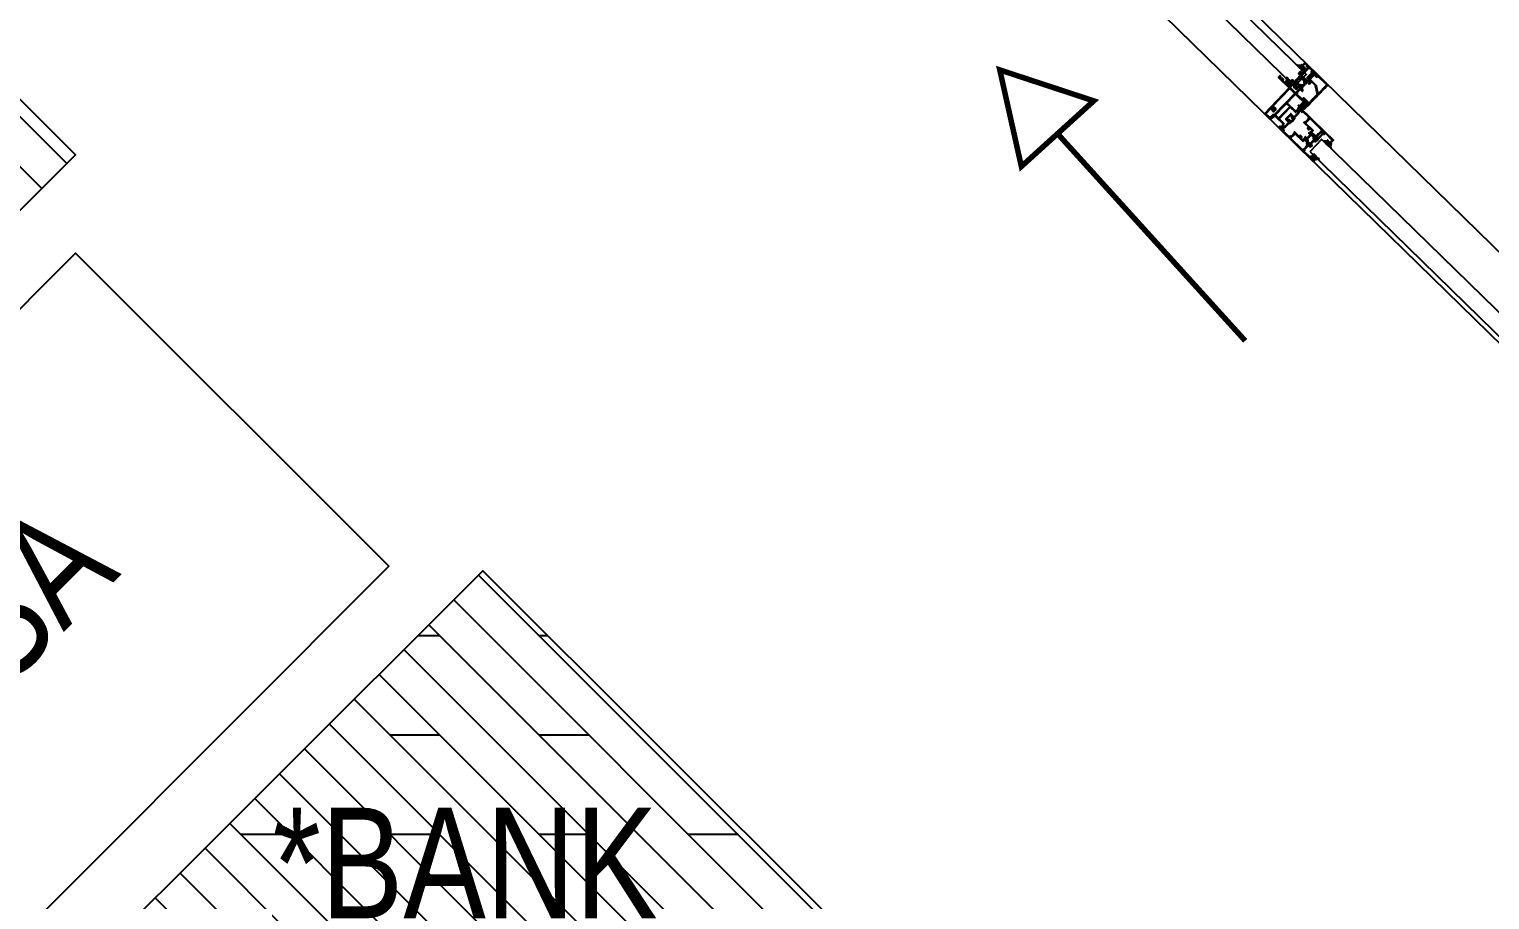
# Model space of a CAD drawing. Extents: x 58467 to 79089, y -33726 to -17391.
# Drawn here: x 75276.7 to 75540.6, y -20941.3 to -20784 of the extents above; entities that cross this region are included whole.
import ezdxf

# ---------------------------------------------------------------- set-up
doc = ezdxf.new("R2010")
doc.units = 0
doc.header["$LTSCALE"] = 100
for name, color, linetype in [('BA_elev3', 8, 'Continuous'), ('BA_furn', 134, 'Continuous'), ('BA_glass', 1, 'Continuous'), ('BA_mat_timber', 44, 'Continuous'), ('BA_symbol', 8, 'Continuous'), ('BA_text_material', 12, 'Continuous')]:
    doc.layers.add(name, color=color, linetype=linetype)
doc.styles.add('text2', font='arial.ttf', dxfattribs={"width": 0.8})
pattern_1 = [(135.014626, (32883.7307, 12448.2046), (-4.4889817, -4.49127415), []), (180.014626, (32883.73, 12448.205), (0.004585, -17.9604994), [8.980256, -17.960512])]

# ---------------------------------------------------------------- blocks, each defined once
blk = doc.blocks.new('ACS_AKS122TM2001', base_point=(17166.449342, 1029.854499))
at = {"color": 0, "linetype": 'Continuous'}
for points in [[(17177.063039, 1074.860106), (17233.449342, 1074.860106), (17233.449342, 1101.554499, -0.414232), (17233.749361, 1101.854499), (17237.249342, 1101.854499, -0.414232), (17237.549342, 1101.55448), (17237.549342, 1099.754499, -0.414214), (17237.249342, 1099.454499), (17236.849342, 1099.454499, -0.414214), (17236.549342, 1099.754499), (17236.549342, 1100.654499), (17234.949342, 1100.654499), (17234.949342, 1094.754499), (17236.549342, 1094.754499), (17236.549342, 1095.654499, -0.414214), (17236.849342, 1095.954499), (17237.249342, 1095.954499, -0.414214), (17237.549342, 1095.654499), (17237.549342, 1092.354499, -0.414256), (17237.249299, 1092.054499), (17236.849342, 1092.054499, -0.414275), (17236.549342, 1092.354561), (17236.549342, 1093.554499), (17235.249342, 1093.554499), (17235.249342, 1074.860106), (17236.549342, 1074.860106), (17236.549342, 1076.060106, -0.414249), (17236.849378, 1076.360106), (17237.249342, 1076.360106, -0.414214), (17237.549342, 1076.060106), (17237.549342, 1074.90265), (17245.854333, 1075.056454, 0.4088), (17246.148778, 1075.356402), (17246.148778, 1079.554499, -0.414232), (17246.448796, 1079.854499), (17247.998219, 1079.854499, -0.267977), (17248.258043, 1079.704472), (17248.708582, 1078.924114, -0.131665), (17248.748775, 1078.7741), (17248.748775, 1078.654499, -0.414236), (17248.448752, 1078.354499), (17247.548775, 1078.354499), (17247.548775, 1074.854499), (17248.749342, 1074.854499), (17248.749342, 1074.654195), (17250.073076, 1074.654195, 0.286634), (17250.252799, 1074.766446, -0.194295), (17250.4198, 1074.91674), (17251.846736, 1075.436103, -0.548646), (17252.248199, 1075.128023), (17252.022121, 1072.543942), (17251.694291, 1072.216113, -0.577381), (17251.35968, 1072.305788), (17251.323357, 1072.441347, 0.268044), (17251.181868, 1072.582786), (17249.049342, 1073.154195), (17248.849342, 1073.154195, 0.720759), (17248.669342, 1072.614195, -0.236068), (17248.749342, 1072.454195), (17248.749342, 1068.554195, 0.414286), (17249.049417, 1068.254195), (17249.349342, 1068.254195), (17250.94514, 1069.228274, -0.585524), (17251.249342, 1069.057564), (17251.249342, 1067.631981, -0.261413), (17250.770352, 1066.77843), (17249.676212, 1066.110564, 0.561174), (17249.676212, 1065.598434), (17250.770352, 1064.930568, -0.261413), (17251.249342, 1064.077017), (17251.249342, 1062.651434, -0.58555), (17250.945127, 1062.480732), (17249.349342, 1063.454803), (17249.049342, 1063.454803, 0.414287), (17248.749342, 1063.154728), (17248.749342, 1059.254803, -0.236068), (17248.669342, 1059.094803, 0.720759), (17248.849342, 1058.554803), (17249.049342, 1058.554803), (17251.181936, 1059.12623, 0.268077), (17251.323382, 1059.267744), (17251.359685, 1059.403227, -0.577409), (17251.694316, 1059.49286), (17252.022121, 1059.165056), (17252.248201, 1056.58095, -0.548619), (17251.846736, 1056.272895), (17250.419777, 1056.792266, -0.194273), (17250.252799, 1056.942551, 0.286634), (17250.073076, 1057.054803), (17248.749342, 1057.054803), (17248.749342, 1056.854499), (17247.548775, 1056.854499), (17247.548775, 1053.354499), (17248.448775, 1053.354499, -0.414325), (17248.748775, 1053.054385), (17248.748775, 1052.934884, -0.131716), (17248.708545, 1052.784819), (17248.258027, 1052.004499, -0.267949), (17247.998219, 1051.854499), (17246.448778, 1051.854499, -0.414214), (17246.148778, 1052.154499), (17246.148778, 1056.352596, 0.40881), (17245.854322, 1056.652544), (17237.549342, 1056.806348), (17237.549342, 1055.648892, -0.414268), (17237.249287, 1055.348892), (17236.849342, 1055.348892, -0.414274), (17236.549342, 1055.648954), (17236.549342, 1056.848892), (17235.249342, 1056.848892), (17235.249342, 1038.154499), (17236.549342, 1038.154499), (17236.549342, 1039.354499, -0.414266), (17236.849396, 1039.654499), (17237.249342, 1039.654499, -0.414266), (17237.549342, 1039.354445), (17237.549342, 1036.054499, -0.414254), (17237.249301, 1035.754499), (17236.849342, 1035.754499, -0.414272), (17236.549342, 1036.054559), (17236.549342, 1036.954499), (17234.949342, 1036.954499), (17234.949342, 1031.054499), (17236.549342, 1031.054499), (17236.549342, 1031.954499, -0.414265), (17236.849395, 1032.254499), (17237.249342, 1032.254499, -0.414285), (17237.549342, 1031.954426), (17237.549342, 1030.154499, -0.414233), (17237.249322, 1029.854499), (17233.749342, 1029.854499, -0.414214), (17233.449342, 1030.154499), (17233.449342, 1057.648892, 0.414214), (17233.249342, 1057.848892), (17166.649342, 1058.848892, -0.414214), (17166.449342, 1059.048892), (17166.449342, 1071.496499, -0.414262), (17166.649375, 1071.696499), (17167.649342, 1071.696499, 0.414252), (17167.949342, 1071.996538), (17167.949342, 1072.996499, 0.414252), (17167.649303, 1073.296499), (17166.649342, 1073.296499, -0.414292), (17166.449342, 1073.496553), (17166.449342, 1074.335861, -0.414262), (17166.649376, 1074.535861), (17173.30567, 1074.535861, -0.577369), (17173.47887, 1074.235851), (17173.153808, 1073.672827, 0.577371), (17173.413635, 1073.222827), (17175.367201, 1073.222827, 0.267971), (17175.627021, 1073.372848), (17176.197014, 1074.360106, -0.267949), (17177.063039, 1074.860106)], [(17171.070253, 1072.696482), (17170.049342, 1072.696482, 0.414214), (17169.749342, 1072.396482), (17169.749342, 1071.996569, -0.313609), (17168.379777, 1070.027625, 0.313599), (17168.249342, 1069.840114), (17168.249342, 1060.82209, 0.409823), (17168.44634, 1060.622113), (17183.553552, 1060.395278, 0.41863), (17183.858069, 1060.695244), (17183.858084, 1061.755646, 0.272873), (17183.509302, 1062.232299, -0.52879), (17181.708008, 1068.249732, -0.52573), (17183.3504, 1068.119449), (17183.612826, 1067.664914, -0.386592), (17183.555678, 1067.401992, 0.242549), (17182.758069, 1065.854499), (17182.258069, 1065.854499, 0.267949), (17183.458069, 1063.776038), (17183.708069, 1064.209051, 0.267949), (17185.608069, 1064.209051), (17185.858069, 1063.776038, 0.267949), (17187.058069, 1065.854499), (17186.558069, 1065.854499, 0.242549), (17185.76046, 1067.401992, -0.386545), (17185.703297, 1067.664886), (17185.965739, 1068.119449, -0.525707), (17187.608084, 1068.249789, -0.52879), (17185.806906, 1062.232321, 0.326863), (17185.458069, 1061.755719), (17185.458069, 1060.662211, 0.409823), (17185.753565, 1060.362244), (17233.24634, 1059.64914, 0.418618), (17233.449342, 1059.849117), (17233.449342, 1072.860106, 0.414214), (17233.249342, 1073.060106), (17177.64039, 1073.060106, 0.267949), (17177.467185, 1072.960106), (17176.868353, 1071.922899, -0.267972), (17176.002286, 1071.422827), (17172.475532, 1071.422827, -0.177488), (17171.340641, 1072.526445, 0.288298), (17171.070253, 1072.696482)], [(17235.307921, 1058.709417, 0.198912), (17235.449342, 1058.650839), (17246.849342, 1058.650839), (17246.849342, 1063.719074, 0.75777), (17246.293236, 1063.875309, -0.454077), (17240.654045, 1062.904495, -0.525707), (17240.784413, 1064.546838), (17241.238962, 1064.809272, -0.386545), (17241.501856, 1064.752108, 0.242549), (17243.049348, 1063.954499), (17243.049348, 1063.454499, 0.222123), (17245.127809, 1064.654499), (17244.694797, 1064.904499, 0.267949), (17244.694797, 1066.804499), (17245.127809, 1067.054499, 0.267949), (17243.049348, 1068.254499), (17243.049348, 1067.754499, 0.242549), (17241.501856, 1066.95689, -0.386617), (17241.238918, 1066.899752), (17240.784398, 1067.162169, -0.525743), (17240.654146, 1068.804585, -0.454077), (17246.293304, 1067.833577, 0.757747), (17246.849342, 1067.990037), (17246.849342, 1073.058159), (17235.449342, 1073.058159, 0.414214), (17235.249342, 1072.858159), (17235.249342, 1058.850839, 0.198912), (17235.307921, 1058.709417)], [(17277.649339, 1056.850839), (17268.949342, 1056.850839), (17268.949342, 1053.850839), (17270.649342, 1053.850839, -0.414232), (17270.949342, 1053.55082), (17270.949342, 1052.988157, -0.238148), (17270.827447, 1052.746746), (17269.697638, 1051.9131, -0.160274), (17269.519519, 1051.854499), (17265.249376, 1051.854499, -0.41422), (17264.749376, 1052.35451), (17264.749376, 1053.354499), (17267.449342, 1053.354499), (17267.449342, 1056.554499, 0.414229), (17267.149326, 1056.854499), (17264.749342, 1056.854499), (17264.749342, 1057.054803), (17263.425608, 1057.054803, 0.286634), (17263.245886, 1056.942551, -0.194273), (17263.078908, 1056.792266), (17261.651948, 1056.272895, -0.548619), (17261.250484, 1056.58095), (17261.476564, 1059.165056), (17261.804393, 1059.492885, -0.577401), (17262.139008, 1059.403198), (17262.175327, 1059.267651, 0.267981), (17262.316771, 1059.126224), (17264.449342, 1058.554803), (17264.649342, 1058.554803, 0.720759), (17264.829342, 1059.094803, -0.236068), (17264.749342, 1059.254803), (17264.749342, 1063.154803, 0.414284), (17264.44927, 1063.454803), (17264.149342, 1063.454803), (17262.553544, 1062.480724, -0.585524), (17262.249342, 1062.651434), (17262.249342, 1064.077017, -0.261419), (17262.728352, 1064.93058), (17263.822472, 1065.598434, 0.561174), (17263.822472, 1066.110564), (17262.728333, 1066.77843, -0.26143), (17262.249342, 1067.632046), (17262.249342, 1069.057564, -0.585524), (17262.553544, 1069.228274), (17264.149342, 1068.254195), (17264.449342, 1068.254195, 0.414254), (17264.749342, 1068.554236), (17264.749342, 1072.454195, -0.236087), (17264.829354, 1072.614204, 0.720837), (17264.649267, 1073.154195), (17264.449342, 1073.154195), (17262.316749, 1072.582768, 0.268075), (17262.175303, 1072.441256), (17262.139, 1072.30577, -0.577419), (17261.804364, 1072.216142), (17261.476564, 1072.543942), (17261.250484, 1075.128048, -0.548635), (17261.651962, 1075.436097), (17263.078908, 1074.916732, -0.194286), (17263.245892, 1074.766433, 0.286657), (17263.42564, 1074.654195), (17264.749342, 1074.654195), (17264.749342, 1074.854499), (17267.149342, 1074.854499, 0.414228), (17267.449342, 1075.154514), (17267.449342, 1078.354499), (17264.749376, 1078.354499), (17264.749376, 1079.354499, -0.414227), (17265.249399, 1079.854499), (17269.519519, 1079.854499, -0.160274), (17269.697638, 1079.795898), (17270.827462, 1078.96224, -0.238131), (17270.949342, 1078.720841), (17270.949342, 1078.158159, -0.414231), (17270.649324, 1077.858159), (17268.949342, 1077.858159), (17268.949342, 1074.858159), (17277.649339, 1074.858159), (17277.949342, 1074.558156), (17278.249345, 1074.858159), (17286.949342, 1074.858159), (17286.949342, 1077.858159), (17285.249342, 1077.858159, -0.414295), (17284.949342, 1078.158242), (17284.949342, 1078.720841, -0.238182), (17285.07127, 1078.962275), (17286.201046, 1079.795898, -0.160283), (17286.379177, 1079.854499), (17288.149342, 1079.854499, -0.414224), (17288.449342, 1079.554488), (17288.449342, 1052.154499, -0.414214), (17288.149342, 1051.854499), (17286.379166, 1051.854499, -0.160274), (17286.201046, 1051.9131), (17285.071223, 1052.746758, -0.23818), (17284.949342, 1052.988213), (17284.949342, 1053.550839, -0.414268), (17285.249398, 1053.850839), (17286.949342, 1053.850839), (17286.949342, 1056.850839), (17278.249345, 1056.850839), (17277.949342, 1057.150842), (17277.649339, 1056.850839)]]:
    blk.add_lwpolyline(points, format="xyb", close=True, dxfattribs=at)
at = {"color": 4, "linetype": 'Continuous'}
for points in [[(17254.449342, 1074.854195), (17259.049342, 1074.854195, -0.258631), (17259.388572, 1074.666146), (17261.368117, 1071.498211, 0.258742), (17261.53782, 1071.404195), (17261.581393, 1071.404195, 0.13172), (17262.181669, 1071.565124), (17262.942163, 1072.004195), (17263.932662, 1072.57606, -0.131652), (17264.037662, 1072.604195), (17264.349342, 1072.604195, -0.414226), (17264.749342, 1072.204178), (17264.749342, 1068.804195, -0.414279), (17264.349253, 1068.404195), (17264.037662, 1068.404195, -0.131716), (17263.932617, 1068.432356), (17262.942163, 1069.004195), (17262.181393, 1069.443425, 0.131659), (17261.581361, 1069.604195), (17260.983418, 1069.604195, -0.258618), (17260.13537, 1070.074275), (17258.390805, 1072.866162, 0.258639), (17258.051554, 1073.054195), (17255.447099, 1073.054195, 0.258645), (17255.107858, 1072.866128), (17253.363315, 1070.074275, -0.258618), (17252.515267, 1069.604195), (17251.917292, 1069.604195, 0.131677), (17251.31719, 1069.443366), (17250.549342, 1069.00005), (17249.566022, 1068.432329, -0.131652), (17249.461022, 1068.404195), (17249.149342, 1068.404195, -0.414214), (17248.749342, 1068.804195), (17248.749342, 1072.204195, -0.414214), (17249.149342, 1072.604195), (17249.461022, 1072.604195, -0.131691), (17249.56605, 1072.576044), (17250.549342, 1072.00834), (17251.317292, 1071.564964, 0.131707), (17251.917548, 1071.404195), (17251.960958, 1071.404195, 0.258742), (17252.130617, 1071.49829), (17254.110123, 1074.666162, -0.25863), (17254.449342, 1074.854195)], [(17259.049342, 1056.854803), (17254.449342, 1056.854803, -0.258628), (17254.110115, 1057.042849), (17252.130567, 1060.210787, 0.258618), (17251.960958, 1060.304803), (17251.917292, 1060.304803, 0.131673), (17251.317207, 1060.143985), (17250.549342, 1059.700658), (17249.566022, 1059.132938, -0.131652), (17249.461022, 1059.104803), (17249.149342, 1059.104803, -0.414214), (17248.749342, 1059.504803), (17248.749342, 1062.904803, -0.414214), (17249.149342, 1063.304803), (17249.461022, 1063.304803, -0.131652), (17249.566022, 1063.276668), (17250.549342, 1062.708948), (17251.317292, 1062.265573, 0.131656), (17251.917306, 1062.104803), (17252.515267, 1062.104803, -0.258642), (17253.363362, 1061.634646), (17255.107879, 1058.842835, 0.258618), (17255.447099, 1058.654803), (17258.051586, 1058.654803, 0.258618), (17258.390805, 1058.842835), (17260.13537, 1061.634722, -0.258638), (17260.983494, 1062.104803), (17261.581393, 1062.104803, 0.131652), (17262.181393, 1062.265573), (17262.942163, 1062.704803), (17263.932662, 1063.276668, -0.131652), (17264.037662, 1063.304803), (17264.349342, 1063.304803, -0.414226), (17264.749342, 1062.904786), (17264.749342, 1059.504803, -0.414226), (17264.349326, 1059.104803), (17264.037662, 1059.104803, -0.131694), (17263.932632, 1059.132955), (17262.942163, 1059.704803), (17262.181393, 1060.144034, 0.131669), (17261.581316, 1060.304803), (17261.537727, 1060.304803, 0.258618), (17261.368117, 1060.210787), (17259.388562, 1057.042835, -0.258641), (17259.049342, 1056.854803)]]:
    blk.add_lwpolyline(points, format="xyb", close=True, dxfattribs=at)
at = {"color": 0, "linetype": 'Continuous'}
blk.add_lwpolyline([(17266.849342, 1058.750839), (17286.549342, 1058.750839), (17286.549342, 1072.958159), (17266.849342, 1072.958159), (17266.849342, 1058.750839)], close=True, dxfattribs=at)
blk = doc.blocks.new('ACS_04-3004', base_point=(38.2, -51.4))
at = {"color": 1, "linetype": 'Continuous'}
for p, q in [((38.297287, -46.41083), (38.769757, -45.93836)), ((38.595344, -46.044586), (39.550758, -47)), ((39.829437, -47), (41.281454, -45.547984)), ((40.347429, -45.675351), (42.45, -47.777922)), ((40.962027, -50.110051), (42.45, -48.622078)), ((41.35, -47.600758), (43.737719, -45.213038)), ((41.35, -48.799242), (42.45, -49.899242)), ((41.444929, -51.015492), (41.809205, -51.379767)), ((41.812637, -51.380761), (42.45, -50.743398)), ((42.21419, -45.420792), (43.793398, -47)), ((44.072078, -47), (45.979429, -45.092649)), ((44.080952, -45.166234), (45.914719, -47)), ((46.152256, -45.116217), (48.036039, -47)), ((46.193398, -47), (47.84619, -45.347208)), ((48.15, -47.164719), (49.712952, -45.601766)), ((48.15, -47.113961), (49.25, -48.213961)), ((48.15, -49.286039), (49.25, -48.186039)), ((48.15, -49.235281), (49.424685, -50.509966)), ((48.300145, -51.257214), (49.855875, -49.701484)), ((48.608521, -45.451162), (50.157359, -47)), ((50.436039, -47), (51.578844, -45.857195)), ((51.064787, -45.786107), (52.27868, -47))]:
    blk.add_line(p, q, dxfattribs=at)
blk.add_lwpolyline([(39.064887, -45.850243), (45.3, -45), (51.535113, -45.850243, -0.375053), (52.4, -46.841073), (52.4, -47), (49.25, -47), (49.25, -48.9), (49.45, -48.9, -0.56619), (49.891176, -49.635294), (49.091176, -51.135294, -0.780776), (48.15, -50.9), (48.15, -47), (42.45, -47), (42.45, -50.9, -0.780776), (41.508824, -51.135294), (40.708824, -49.635294, -0.56619), (41.15, -48.9), (41.35, -48.9), (41.35, -47), (38.2, -47), (38.2, -46.841073, -0.375053), (39.064887, -45.850243)], format="xyb", close=True, dxfattribs=at)
blk = doc.blocks.new('ACS_01-2064', base_point=(17637.4, 718.4))
at = {"color": 1, "linetype": 'Continuous'}
for p, q in [((17637.4, 728.650033), (17641.19296, 732.442993)), ((17637.4, 730.771353), (17639.07164, 732.442993)), ((17637.4, 730.678242), (17639, 729.078242)), ((17637.4, 728.556921), (17639, 726.956921)), ((17637.4, 726.528712), (17639, 728.128712)), ((17637.4, 726.435601), (17639, 724.835601)), ((17637.4, 724.407392), (17639, 726.007392)), ((17637.4, 724.314281), (17639, 722.714281)), ((17637.4, 722.286072), (17639, 723.886072)), ((17637.4, 722.19296), (17639, 720.59296)), ((17637.4, 720.164751), (17639, 721.764751)), ((17637.4, 720.07164), (17639.07164, 718.4)), ((17637.756569, 718.4), (17639.067267, 719.710698)), ((17637.772974, 732.426588), (17640.556336, 729.643226)), ((17639.877889, 732.442993), (17642.677657, 729.643226)), ((17639.87829, 718.4004), (17640.8496, 719.37171)), ((17639.968545, 719.624415), (17640.707479, 718.885481)), ((17640.514514, 729.643226), (17643.314281, 732.442993)), ((17641.99921, 732.442993), (17644.817009, 729.625194)), ((17642.635834, 729.643226), (17645.435601, 732.442993)), ((17643.3, 728.186072), (17647.433392, 732.319464)), ((17643.3, 729.020882), (17644.7, 727.620882)), ((17643.3, 726.064751), (17644.7, 727.464751)), ((17643.3, 726.899562), (17644.7, 725.499562)), ((17643.3, 723.943431), (17644.7, 725.343431)), ((17643.3, 724.778242), (17644.915443, 723.162799)), ((17644.12053, 732.442993), (17647.684862, 728.878661)), ((17644.640689, 723.162799), (17646.152458, 724.674568)), ((17645.536763, 724.662799), (17647.036763, 723.162799)), ((17646.241851, 732.442993), (17647.844757, 730.840087)), ((17646.273093, 724.795204), (17647.684862, 726.206973)), ((17646.284862, 729.049614), (17647.441121, 730.205872)), ((17646.284862, 728.15734), (17647.516495, 726.925708)), ((17646.284862, 726.928293), (17646.47457, 727.118001)), ((17646.284862, 726.03602), (17647.684862, 724.63602)), ((17646.47457, 727.118001), (17647.684862, 728.328293)), ((17646.762009, 723.162799), (17647.962009, 724.362799)), ((17647.516495, 726.925708), (17647.684862, 726.75734)), ((17647.958083, 724.362799), (17649.158083, 723.162799)), ((17648.883329, 723.162799), (17650.083329, 724.362799)), ((17650.079404, 724.362799), (17651.279404, 723.162799)), ((17651.00465, 723.162799), (17652.20465, 724.362799)), ((17652.200724, 724.362799), (17652.838444, 723.725079)), ((17652.998647, 723.564876), (17654.160835, 722.402688)), ((17653.178815, 723.215644), (17653.549959, 723.586789)), ((17653.900754, 721.816263), (17654.271898, 722.187407))]:
    blk.add_line(p, q, dxfattribs=at)
for points in [[(17647.684862, 729.27647), (17647.684862, 724.512799, 0.414214), (17647.834862, 724.362799), (17652.844949, 724.362799, -0.280668), (17653.289301, 724.09204), (17654.699308, 721.358931, -1), (17654.254956, 721.12969), (17652.957557, 723.644524, 0.56102), (17652.702191, 723.662938), (17652.389816, 723.225613, -0.242318), (17652.267697, 723.162799), (17643.8, 723.162799, -0.414354), (17643.3, 723.663038), (17643.3, 729.443226, 0.414214), (17643.1, 729.643226), (17639.2, 729.643226, 0.41423), (17639, 729.443215), (17639, 719.9, 0.414214), (17639.3, 719.6), (17639.85, 719.6, 0.414214), (17640.15, 719.9), (17640.15, 720.00073, -1.000411), (17640.85, 720.000443), (17640.85, 719.4, -0.414223), (17639.849967, 718.4), (17637.7, 718.4, -0.414227), (17637.4, 718.700014), (17637.4, 731.942993, -0.414297), (17637.900143, 732.442993), (17647.104349, 732.442993, -0.339454), (17647.587312, 732.072402), (17647.879751, 730.981004, -0.513108), (17647.725311, 730.792486), (17647.625528, 730.792486, 0.513383), (17647.368184, 730.478078), (17647.679751, 729.315293), (17647.684862, 729.27647)], [(17646.284862, 724.862799), (17646.284862, 729.443226, 0.414232), (17646.084849, 729.643226), (17644.9, 729.643226, 0.414214), (17644.7, 729.443226), (17644.7, 724.862817, 0.41424), (17644.9, 724.662799), (17646.084844, 724.662799, 0.41424), (17646.284862, 724.862799)]]:
    blk.add_lwpolyline(points, format="xyb", close=True, dxfattribs=at)
for centre, radius, start, end in [((17639.3, 719.9), 0.3, 180, 270), ((17647.534862, 729.27647), 0.15, 0, 15)]:
    blk.add_arc(centre, radius, start, end, dxfattribs=at)
blk = doc.blocks.new('ACS_09-2880', base_point=(60.949993, -60.5))
at = {"color": 1, "linetype": 'Continuous'}
for p, q in [((61.899993, -55.32132), (60.949993, -54.37132)), ((60.949993, -55.32132), (61.899993, -54.37132)), ((61.907064, -53.207071), (61.892922, -53.192929)), ((61.899993, -54.839179), (66.7, -54.339179)), ((61.899993, -57.442641), (60.949993, -56.492641)), ((60.949993, -57.442641), (61.899993, -56.492641)), ((61.899993, -59.563961), (60.949993, -58.613961)), ((60.949993, -59.563961), (61.899993, -58.613961)), ((61.899993, -55.341884), (66.7, -54.841884)), ((61.899993, -55.844589), (66.7, -55.344589)), ((61.899993, -56.347295), (66.7, -55.847295)), ((61.899993, -56.85), (66.7, -56.35)), ((61.899993, -56.85), (66.7, -57.35)), ((61.899993, -56.85), (66.7, -56.85)), ((61.899993, -57.352705), (66.7, -57.852705)), ((61.899993, -57.855411), (66.7, -58.355411)), ((61.899993, -58.358116), (66.7, -58.858116)), ((61.899993, -58.860821), (66.7, -59.360821))]:
    blk.add_line(p, q, dxfattribs=at)
blk.add_lwpolyline([(61.899993, -53.2), (61.899993, -60.5), (60.949993, -60.5), (60.949993, -53.2), (61.899993, -53.2)], close=True, dxfattribs=at)
blk = doc.blocks.new('ACS_AKS122A02', base_point=(-167.351368, 6.8))
at = {"color": 0, "linetype": 'Continuous'}
for points in [[(-163.503112, 29.937767, -0.414214), (-167.003112, 33.437767, -0.414214), (-163.503112, 36.937767), (-151.401556, 36.937767, -0.414214), (-150.501556, 36.037767), (-150.501556, 35.437767), (-152.001556, 35.437767), (-152.001556, 31.937767), (-151.401556, 31.937767, -0.414214), (-150.501556, 31.037767), (-150.501556, 30.837767), (-152.001556, 30.837767), (-152.001556, 29.037758, 0.414214), (-151.501556, 28.537758), (-146.701559, 28.537758), (-146.401556, 28.237755), (-146.101553, 28.537758), (-141.301556, 28.537758, 0.414214), (-140.801556, 29.037758), (-140.801556, 30.837767), (-142.301556, 30.837767), (-142.301556, 31.037767, -0.414214), (-141.401556, 31.937767), (-140.801556, 31.937767), (-140.801556, 35.437767), (-142.301556, 35.437767), (-142.301556, 36.037767, -0.414214), (-141.401556, 36.937767), (-129.3, 36.937767, -1), (-129.3, 29.937767), (-129.551556, 29.937767, 0.414214), (-129.801556, 29.687767), (-129.801556, 7.902363, -0.414214), (-130.101556, 7.602363), (-132.151556, 7.602363, -0.414214), (-132.301556, 7.752363), (-132.301556, 8.44585, -0.414214), (-132.151556, 8.59585), (-131.301556, 8.59585), (-131.301556, 16.192944, 0.420112), (-131.607585, 16.492884), (-146.376556, 16.19602), (-161.195527, 16.493889, 0.420112), (-161.501556, 16.193949), (-161.501556, 8.503322, -0.414214), (-162.501556, 7.503322), (-164.059146, 7.503322, 0.267949), (-164.318954, 7.353322), (-164.551812, 6.95, -0.267949), (-164.81162, 6.8), (-166.551368, 6.8, -0.414214), (-166.701368, 6.95), (-166.701368, 7.25, 0.414214), (-166.851368, 7.4), (-167.351368, 7.4), (-167.351368, 7.456135, -0.408072), (-166.372379, 8.455914), (-163.201013, 8.696808, 0.412623), (-163.001556, 8.896264), (-163.001556, 29.687767, 0.414214), (-163.251556, 29.937767), (-163.503112, 29.937767)], [(-165.503112, 33.437767, 0.414214), (-163.503112, 31.437767), (-162.501556, 31.437767, -0.414214), (-161.501556, 30.437767), (-161.501556, 17.99602, 0.414214), (-161.201556, 17.69602), (-161.301556, 17.69602), (-131.451556, 17.69602, 0.414214), (-131.301556, 17.84602), (-131.301556, 30.437767, -0.414214), (-130.301556, 31.437767), (-129.3, 31.437767, 1), (-129.3, 35.437767), (-139.001556, 35.437767, 0.414214), (-139.301556, 35.137767), (-139.301556, 27.937758, -0.414214), (-140.301556, 26.937758), (-152.501556, 26.937758, -0.414214), (-153.501556, 27.937758), (-153.501556, 35.137767, 0.414214), (-153.801556, 35.437767), (-163.503112, 35.437767, 0.414214), (-165.503112, 33.437767)]]:
    blk.add_lwpolyline(points, format="xyb", close=True, dxfattribs=at)
blk = doc.blocks.new('ACS_AKS122A01', base_point=(17472.447571, 1075.748261))
at = {"color": 0, "linetype": 'Continuous'}
blk.add_lwpolyline([(17470.847571, 1099.948261), (17470.847571, 1078.048261, -0.414238), (17470.347531, 1077.548261), (17469.597571, 1077.548261, 0.414214), (17467.597571, 1075.548261), (17467.597571, 1071.348261, 0.41422), (17468.097582, 1070.848261), (17468.797571, 1070.848261), (17469.597571, 1072.348261), (17468.797571, 1073.848261), (17468.797571, 1075.548261, -0.41423), (17469.597615, 1076.348261), (17470.647571, 1076.348261), (17470.647571, 1075.748261), (17472.447571, 1075.748261), (17472.447571, 1101.948261, 0.414214), (17472.147571, 1102.248261), (17468.467435, 1102.248261), (17468.167435, 1101.948261), (17466.649181, 1101.948261), (17466.349181, 1102.248261), (17464.230927, 1102.248261), (17463.930927, 1101.948261), (17462.412673, 1101.948261), (17462.112673, 1102.248261), (17459.994419, 1102.248261), (17459.694419, 1101.948261), (17458.176165, 1101.948261), (17457.876165, 1102.248261), (17455.757911, 1102.248261), (17455.457911, 1101.948261), (17453.939657, 1101.948261), (17453.639657, 1102.248261), (17451.521403, 1102.248261), (17451.221403, 1101.948261), (17449.703149, 1101.948261), (17449.403149, 1102.248261), (17447.284895, 1102.248261), (17446.984895, 1101.948261), (17445.466641, 1101.948261), (17445.166641, 1102.248261), (17443.048387, 1102.248261), (17442.748387, 1101.948261), (17441.230133, 1101.948261), (17440.930133, 1102.248261), (17438.811879, 1102.248261), (17438.511879, 1101.948261), (17436.993625, 1101.948261), (17436.693625, 1102.248261), (17434.575371, 1102.248261), (17434.275371, 1101.948261), (17432.757117, 1101.948261), (17432.457117, 1102.248261), (17430.338863, 1102.248261), (17430.038863, 1101.948261), (17428.520609, 1101.948261), (17428.220609, 1102.248261), (17426.102355, 1102.248261), (17425.802355, 1101.948261), (17424.284101, 1101.948261), (17423.984101, 1102.248261), (17421.865847, 1102.248261), (17421.565847, 1101.948261), (17420.047593, 1101.948261), (17419.747593, 1102.248261), (17417.629339, 1102.248261), (17417.329339, 1101.948261), (17415.811085, 1101.948261), (17415.511085, 1102.248261), (17409.356567, 1102.248261, 0.414238), (17408.856567, 1101.74822), (17408.856567, 1099.948259, 0.414251), (17409.156606, 1099.648259), (17409.856567, 1099.648259, 0.414254), (17410.156567, 1099.948301), (17410.156567, 1101.048261), (17411.506567, 1101.048261), (17411.506567, 1094.148261), (17410.156567, 1094.148261), (17410.156567, 1095.248258, 0.414243), (17409.856538, 1095.548258), (17409.156567, 1095.548258, 0.414243), (17408.856567, 1095.248229), (17408.856567, 1093.748259, 0.414214), (17409.356567, 1093.248259), (17412.762709, 1093.248259), (17412.762709, 1096.948261), (17413.231148, 1098.696498, 0.493248), (17413.037896, 1098.948261), (17412.762709, 1098.948261), (17412.762709, 1100.248261, -0.414214), (17412.962709, 1100.448261), (17445.279752, 1100.448261, -0.249985), (17445.694962, 1100.226831), (17454.831271, 1086.609107, -0.148818), (17455.000852, 1086.051968), (17455.000852, 1073.421922), (17454.324735, 1073.421922, 0.659185), (17453.962463, 1072.577307), (17455.338552, 1071.130472, 0.677286), (17456.200852, 1071.475068), (17456.200852, 1085.923641, 0.11575), (17455.783373, 1087.702839), (17447.426163, 1100.159303, -0.55665), (17447.60529, 1100.448261), (17470.347571, 1100.448261, -0.414214), (17470.847571, 1099.948261)], format="xyb", close=True, dxfattribs=at)
blk = doc.blocks.new('ACS_AKS129V1501', base_point=(-360.1, -73.7))
at = {"color": 0, "linetype": 'Continuous'}
for points in [[(-345, -5.711836), (-343.2, -5.711836), (-343.2, -5.907611), (-342.020949, -5.907611, 0.207886), (-341.655421, -5.748771, -0.026641), (-341.617071, -5.711836), (-339.72547, -5.711836), (-339.927222, -8.017864), (-340.255051, -8.345693, -0.57735), (-340.589658, -8.256036), (-340.655871, -8.008924), (-342.9, -7.407611), (-343.1, -7.407611, 0.720759), (-343.28, -7.947611, -0.236068), (-343.2, -8.107611), (-343.2, -12.007611, 0.414214), (-342.9, -12.307611), (-342.6, -12.307611), (-341.004202, -11.333532, -0.585524), (-340.7, -11.504242), (-340.7, -12.929826, -0.261413), (-341.17899, -13.783376), (-342.195396, -14.403793, 0.561174), (-342.195396, -15.257344), (-338.582061, -17.462933, -0.261413), (-338.103071, -18.316484), (-338.103071, -19.742067, -0.585524), (-338.407273, -19.912777), (-340.003071, -18.938698), (-340.303071, -18.938698, 0.414214), (-340.603071, -19.238698), (-340.603071, -23.138698, -0.236068), (-340.683071, -23.298698, 0.720759), (-340.503071, -23.838698), (-340.303071, -23.838698), (-338.058942, -23.237385), (-337.992728, -22.990274, -0.57735), (-337.658122, -22.900616), (-337.330292, -23.228445), (-337.104212, -25.812551, -0.548619), (-337.505677, -26.120606), (-338.863974, -25.626226, -0.118247), (-339.058492, -25.497539, 0.207886), (-339.42402, -25.338698), (-345.003071, -25.338698), (-345.003071, -30.438698), (-342.003071, -30.438698), (-342.003071, -34.638698), (-343.103071, -34.638698, -1), (-343.103071, -33.638698), (-343.103071, -32.238698), (-345.003071, -32.238698), (-345.003071, -46.558176, -0.414214), (-345.253071, -46.808176), (-345.869945, -46.808176, -0.36397), (-346.116147, -46.601588), (-346.156028, -46.375414, -0.206674), (-346.064468, -45.989718, 0.551703), (-346.253071, -45.499996), (-356.2, -45.499996), (-356.2, -46.605603, -0.414214), (-356.5, -46.905603), (-357.1, -46.905603, -0.414214), (-357.4, -46.605603), (-357.4, -45.499996), (-358.6, -45.499996), (-358.6, -63.999996), (-357.4, -63.999996), (-357.4, -62.899996, -0.414214), (-357.1, -62.599996), (-356.5, -62.599996, -0.414214), (-356.2, -62.899996), (-356.2, -66.5, -0.414214), (-356.5, -66.8), (-357.2, -66.8, -0.414214), (-357.5, -66.5), (-357.5, -65.399998), (-358.85, -65.399998), (-358.85, -72.299998), (-357.5, -72.299998), (-357.5, -71.200001, -0.414214), (-357.2, -70.900001), (-356.5, -70.900001, -0.414214), (-356.2, -71.200001), (-356.2, -73.7), (-360.1, -73.7), (-360.1, 15.988164, -0.414214), (-359.8, 16.288164), (-356.3, 16.288164, -0.414214), (-356, 15.988164), (-356, 14.188164, -0.414214), (-356.3, 13.888164), (-356.7, 13.888164, -0.414214), (-357, 14.188164), (-357, 15.088164), (-358.6, 15.088164), (-358.6, 9.188164), (-357, 9.188164), (-357, 10.088164, -0.414214), (-356.7, 10.388164), (-356.3, 10.388164, -0.414214), (-356, 10.088164), (-356, 6.886217, -0.414214), (-356.3, 6.586217), (-357.1, 6.586217, -0.414214), (-357.4, 6.886217), (-357.4, 7.988164), (-358.6, 7.988164), (-358.6, -10.511836), (-357.4, -10.511836), (-357.4, -9.311836, -0.414214), (-357.1, -9.011836), (-356.7, -9.011836, -0.414214), (-356.4, -9.311836), (-356.4, -10.511836), (-345, -10.511836), (-345, -5.711836)], [(-342.531002, -17.311208, 0.128546), (-342.882061, -16.947039), (-344.856303, -15.741957, -0.261413), (-345, -15.485892), (-345, -13.608176, 0.414214), (-346, -12.608176), (-348.503071, -12.608176), (-348.503071, -12.011836), (-356.6, -12.011836), (-356.6, -12.608176), (-358.6, -12.608176), (-358.6, -43.799996), (-346.503071, -43.799996), (-346.503071, -24.038698, -0.414214), (-346.003071, -23.538698), (-342.703071, -23.538698, 0.414214), (-342.403071, -23.238698), (-342.403071, -17.80059, 0.128546), (-342.531002, -17.311208)], [(-305.1, -5.711836), (-305.1, -73.7), (-309.006142, -73.7), (-309.006142, -71.200001, -0.414214), (-308.706142, -70.900001), (-308.006142, -70.900001, -0.414214), (-307.706142, -71.200001), (-307.706142, -72.299998), (-306.356142, -72.299998), (-306.356142, -65.399998), (-307.706142, -65.399998), (-307.706142, -66.5, -0.414214), (-308.006142, -66.8), (-308.706142, -66.8, -0.414214), (-309.006142, -66.5), (-309.006142, -62.899996, -0.414214), (-308.706142, -62.599996), (-308.106142, -62.599996, -0.414214), (-307.806142, -62.899996), (-307.806142, -63.999996), (-306.6, -63.999996), (-306.6, -45.499996), (-307.806142, -45.499996), (-307.806142, -46.605603, -0.414214), (-308.106142, -46.905603), (-308.706142, -46.905603, -0.414214), (-309.006142, -46.605603), (-309.006142, -45.499996), (-318.953071, -45.499996, 0.551703), (-319.141674, -45.989718, -0.206674), (-319.050114, -46.375414), (-319.089995, -46.601588, -0.36397), (-319.336196, -46.808176), (-319.946929, -46.808176, -0.414214), (-320.196929, -46.558176), (-320.196929, -32.238698), (-322.103071, -32.238698), (-322.103071, -33.638698, -1), (-322.103071, -34.638698), (-323.203071, -34.638698), (-323.203071, -30.438698), (-320.196929, -30.438698), (-320.196929, -25.338698), (-325.782122, -25.338698, 0.207886), (-326.14765, -25.497539, -0.118247), (-326.342167, -25.626226), (-327.700465, -26.120606, -0.548619), (-328.101929, -25.812551), (-327.875849, -23.228445), (-327.54802, -22.900616, -0.57735), (-327.213413, -22.990274), (-327.177086, -23.12585, 0.267949), (-327.035664, -23.267271), (-324.903071, -23.838698), (-324.703071, -23.838698, 0.720759), (-324.523071, -23.298698, -0.236068), (-324.603071, -23.138698), (-324.603071, -19.238698, 0.414214), (-324.903071, -18.938698), (-325.203071, -18.938698), (-326.798869, -19.912777, -0.585524), (-327.103071, -19.742067), (-327.103071, -18.316484, -0.261413), (-326.624081, -17.462933), (-325.607675, -16.842516, 0.561174), (-325.607675, -15.988965), (-329.22101, -13.783376, -0.261413), (-329.7, -12.929826), (-329.7, -11.504242, -0.585524), (-329.395798, -11.333532), (-327.8, -12.307611), (-327.5, -12.307611, 0.414214), (-327.2, -12.007611), (-327.2, -7.990454, 0.843039), (-327.3, -7.407611), (-327.5, -7.407611), (-329.632594, -7.979038, 0.267949), (-329.774015, -8.12046), (-329.810342, -8.256036, -0.57735), (-330.144949, -8.345693), (-330.472778, -8.017864), (-330.67453, -5.711836), (-328.782929, -5.711836, -0.026641), (-328.744579, -5.748771, 0.207886), (-328.379051, -5.907611), (-326.8, -5.907611), (-326.8, -5.711836), (-324.029824, -5.711836, -0.160274), (-323.851704, -5.770437), (-322.72188, -6.604095, -0.238131), (-322.6, -6.845494), (-322.6, -7.408176, -0.414214), (-322.9, -7.708176), (-325.4, -7.708176), (-325.4, -10.708176), (-306.6, -10.708176), (-306.6, -7.708176), (-308.3, -7.708176, -0.414214), (-308.6, -7.408176), (-308.6, -6.845494, -0.238131), (-308.47812, -6.604095), (-307.348296, -5.770437, -0.160274), (-307.170176, -5.711836), (-305.1, -5.711836)], [(-306.6, -43.799996), (-306.6, -12.608176), (-308.6, -12.608176), (-308.6, -12.208176), (-316.696929, -12.208176), (-316.696929, -12.608176), (-318.696929, -12.608176), (-318.696929, -12.208176), (-324.4, -12.208176, 0.414214), (-325.4, -13.208176), (-325.4, -13.445719, 0.261413), (-324.92101, -14.29927), (-323.282061, -15.299688, -0.261413), (-322.803071, -16.153239), (-322.803071, -23.038698, 0.414214), (-322.303071, -23.538698), (-318.696929, -23.538698), (-318.696929, -43.799996), (-306.6, -43.799996)]]:
    blk.add_lwpolyline(points, format="xyb", close=True, dxfattribs=at)
at = {"color": 4, "linetype": 'Continuous'}
for points in [[(-340.032051, -9.139181), (-330.367949, -9.139181, 0.131652), (-329.767949, -8.978411), (-329.00718, -8.539181), (-328.01668, -7.967316, -0.131652), (-327.91168, -7.939181), (-327.6, -7.939181, -0.414214), (-327.2, -8.339181), (-327.2, -11.739181, -0.414214), (-327.6, -12.139181), (-327.91168, -12.139181, -0.131652), (-328.01668, -12.111046), (-329.00718, -11.539181), (-329.767949, -11.09995, 0.131652), (-330.367949, -10.939181), (-340.032051, -10.939181, 0.131652), (-340.632051, -11.09995), (-341.4, -11.543326), (-342.38332, -12.111046, -0.131652), (-342.48832, -12.139181), (-342.8, -12.139181, -0.414214), (-343.2, -11.739181), (-343.2, -8.339181, -0.414214), (-342.8, -7.939181), (-342.48832, -7.939181, -0.131652), (-342.38332, -7.967316), (-341.4, -8.535036), (-340.632051, -8.978411, 0.131652), (-340.032051, -9.139181)], [(-327.77102, -22.11002), (-337.435122, -22.11002, 0.131652), (-338.035122, -22.270789), (-338.803071, -22.714165), (-339.786391, -23.281885, -0.131652), (-339.891391, -23.31002), (-340.203071, -23.31002, -0.414214), (-340.603071, -22.91002), (-340.603071, -19.51002, -0.414214), (-340.203071, -19.11002), (-339.891391, -19.11002, -0.131652), (-339.786391, -19.138155), (-338.803071, -19.705875), (-338.035122, -20.14925, 0.131652), (-337.435122, -20.31002), (-327.77102, -20.31002, 0.131652), (-327.17102, -20.14925), (-326.410251, -19.71002), (-325.419751, -19.138155, -0.131652), (-325.314751, -19.11002), (-325.003071, -19.11002, -0.414214), (-324.603071, -19.51002), (-324.603071, -22.91002, -0.414214), (-325.003071, -23.31002), (-325.314751, -23.31002, -0.131652), (-325.419751, -23.281885), (-326.410251, -22.71002), (-327.17102, -22.270789, 0.131652), (-327.77102, -22.11002)]]:
    blk.add_lwpolyline(points, format="xyb", close=True, dxfattribs=at)
blk = doc.blocks.new('ACS_22G10', base_point=(-49.058027, -1.278577))
at = {"color": 0, "linetype": 'Continuous'}
blk.add_lwpolyline([(-40.226212, 22.516021, -0.414214), (-40.726662, 23.016471), (-40.726662, 25.018271, -0.414214), (-40.226212, 25.518721), (-30.418432, 25.518721), (-30.418432, 3.498923), (-31.619512, 3.498923), (-31.619512, 4.099463), (-33.270996, 4.099463, 0.414214), (-34.071716, 3.298743), (-34.071716, 1.17049), (-34.998317, -0.718899, -0.286158), (-35.896157, -1.278577), (-36.152082, -1.278577, -0.554903), (-36.331681, -0.990577), (-35.272796, 1.17049), (-35.272796, 2.024392), (-46.679772, 2.024392), (-46.679772, -0.778127, -0.677278), (-47.542848, -1.123022), (-48.920204, 0.325145, -0.659156), (-48.557577, 1.17049), (-47.880852, 1.17049), (-47.880852, 2.725022, -0.414214), (-47.380402, 3.225472), (-35.271455, 3.225472, -0.424978), (-33.270996, 5.300543), (-31.619512, 5.300543), (-31.804167, 22.658191, 0.405929), (-33.278814, 24.143334), (-37.904124, 24.315214), (-37.904124, 18.011972, -0.414214), (-38.404574, 17.511522), (-38.604754, 17.511522, -0.414214), (-39.105204, 18.011972), (-39.105204, 22.516021), (-40.226212, 22.516021)], format="xyb", close=True, dxfattribs=at)
blk = doc.blocks.new('ACS_01-2013', base_point=(13.535894, 5.687865))
at = {"color": 1, "linetype": 'Continuous'}
for p, q in [((9.890581, 2.042552), (9.193674, 1.345646)), ((9.277751, 2.00753), (13.634693, -2.349412)), ((10.39728, 6.791892), (9.593015, 5.987627)), ((9.634774, 5.893148), (14.121531, 1.406391)), ((9.855354, 12.036529), (16.204018, 5.687865)), ((10.766899, 0.79755), (9.924391, -0.044958)), ((10.994191, 11.631443), (10.266788, 10.904041)), ((11.201867, 5.475158), (10.416584, 4.689876)), ((11.997326, 10.513259), (10.792991, 9.308923)), ((14.162784, 2.072115), (10.805772, -1.284897)), ((10.921401, 8.849162), (14.082698, 5.687865)), ((13.420018, 5.57199), (11.148942, 3.300914)), ((13.09085, 9.485462), (11.217376, 7.611988)), ((11.473068, 6.176175), (13.420018, 4.229224)), ((14.275484, 8.548776), (11.525062, 5.798354)), ((11.545556, 1.861046), (13.997749, -0.591148)), ((13.420018, 3.450669), (11.581979, 1.61263)), ((15.554031, 7.706002), (13.535894, 5.687865)), ((16.362646, 6.393296), (15.657214, 5.687865)), ((13.36188, -2.97143), (10.177552, -6.155758)), ((10.22581, -5.30449), (10.987976, -6.066656)), ((10.751426, -3.708785), (12.044143, -5.001502)), ((14.022648, -0.189342), (10.794923, -3.417066)), ((11.025476, -1.861515), (12.931111, -3.76715))]:
    blk.add_line(p, q, dxfattribs=at)
blk.add_lwpolyline([(10.28759, 4.873656, -0.17683), (11.621382, 0.196334, -0.705809), (11.258072, 0.096064), (10.598231, 1.03844), (10.146593, 1.850019, 0.221584), (9.817621, 2.058003, 1), (9.352649, 1.206402), (9.707387, 0.388573, 0.058863), (10.150828, -0.389311), (10.256548, -0.530392), (10.58239, -0.981447, -0.323058), (10.823479, -3.125001, -0.11033), (10.092952, -5.55513, 0.83146), (10.847902, -6.185005, 0.15171), (13.945549, -1.433534), (14.173777, 2.24951), (14.208007, 2.574025), (13.420018, 2.574025), (13.420018, 3.350829), (13.420018, 5.687865), (16.37426, 5.687865, 0.250819), (15.670281, 7.637023, -0.095737), (10.650017, 12.063231, 0.20561), (10.478939, 12.235595, 1), (9.989006, 11.617858, -0.066584), (11.545322, 5.637241, -0.771915), (11.185628, 5.494556), (10.610905, 6.276738), (10.31947, 6.979529, 0.317302), (9.84133, 7.198798, 0.537173), (9.456817, 6.295764), (9.667604, 5.818872), (10.28759, 4.873656)], format="xyb", close=True, dxfattribs=at)
blk = doc.blocks.new('ACS_01-2027', base_point=(66.605031, -18.829146))
at = {"color": 1, "linetype": 'Continuous'}
for p, q in [((60.145872, -23.166984), (59.60565, -23.707206)), ((59.605672, -20.708927), (60.563729, -21.666984)), ((59.614511, -21.525742), (59.6262, -21.555233)), ((59.615673, -14.354967), (67.527684, -22.266978)), ((60.724564, -20.466972), (59.628361, -21.563176)), ((60.45367, -14.373906), (59.724488, -15.103087)), ((59.942409, -23.166984), (60.15519, -23.379765)), ((60.15519, -23.379765), (63.842403, -27.066978)), ((61.443461, -15.505435), (60.309131, -16.639764)), ((62.766717, -24.788781), (60.488519, -27.066978)), ((60.521086, -25.866981), (61.721083, -27.066978)), ((62.457999, -22.976177), (60.97468, -24.459497)), ((62.457999, -20.854857), (61.057999, -22.254857)), ((61.057999, -22.161254), (62.457999, -23.561254)), ((61.060234, -17.920848), (62.864647, -19.725261)), ((64.009706, -17.18183), (61.063277, -20.128259)), ((61.063277, -20.045212), (62.457999, -21.439934)), ((62.624608, -16.445608), (61.06333, -18.006886)), ((64.545396, -25.131421), (62.609839, -27.066978)), ((65.638967, -17.673889), (63.9944, -19.318457)), ((64.17271, -25.275965), (65.963723, -27.066978)), ((66.605031, -25.193107), (64.73116, -27.066978)), ((64.86809, -17.486063), (66.605031, -19.223005)), ((66.605031, -23.071786), (65.077625, -24.599193)), ((66.605031, -18.829146), (65.180814, -20.253363)), ((65.226263, -24.208198), (65.619437, -24.601372)), ((66.605031, -20.950466), (65.257999, -22.297498)), ((65.257999, -22.118614), (66.605031, -23.465645)), ((65.619437, -24.601372), (66.605031, -25.586966)), ((67.407713, -18.026464), (66.617199, -18.816978)), ((67.006364, -23.866978), (67.146289, -24.006903)), ((67.93116, -23.866978), (67.13116, -24.666978)), ((67.146289, -24.006903), (68.506395, -25.367009)), ((68.167865, -21.508952), (67.409839, -22.266978)), ((68.029966, -20.647939), (68.034663, -20.652637)), ((68.034663, -20.652637), (68.625179, -21.243153)), ((68.593038, -21.08378), (68.167865, -21.508952)), ((68.949053, -22.849084), (68.431863, -23.366275)), ((68.452924, -23.192218), (68.881339, -23.620633))]:
    blk.add_line(p, q, dxfattribs=at)
for points in [[(68.262834, -20.647939), (67.805031, -20.647939), (67.805031, -21.466978), (66.955031, -21.466978, -0.414213), (66.605031, -21.116978), (66.605031, -18.816978), (67.805031, -18.816978, 0.223701), (67.153444, -17.827116, -0.265215), (59.973279, -13.634874, 0.905546), (59.605031, -13.705298, 0.173845), (60.705735, -17.245454, -0.228818), (61.063277, -18.011776), (61.063277, -20.166972, -0.378772), (60.763277, -20.466972), (59.805669, -20.466972, 0.388683), (59.605672, -20.666969), (59.605672, -21.466972), (59.606728, -21.481465, 0.412414), (59.805669, -21.666984), (60.757999, -21.666984, -0.443163), (61.057999, -21.966984), (61.057999, -22.866984, -0.383221), (60.757999, -23.166984), (59.805654, -23.166984), (59.791165, -23.168041, 0.369683), (59.605657, -23.366966), (59.605641, -24.166969), (59.606691, -24.18146, 0.423158), (59.805638, -24.366981), (60.757999, -24.366981, -0.414214), (61.057999, -24.666981), (61.057999, -25.566981, -0.414214), (60.757999, -25.866981), (59.805455, -25.866981, 0.388108), (59.605458, -26.066765), (59.604604, -26.866768), (59.605639, -26.881267, 0.411288), (59.804601, -27.066978), (66.405031, -27.066978, 0.443776), (66.605031, -26.866978), (66.605031, -25.016978, -0.39879), (66.955031, -24.666978), (67.805031, -24.666978), (67.805031, -25.486017), (68.262834, -25.486017, 0.344208), (68.545212, -25.287323), (68.953127, -23.264672, 0.072393), (68.972863, -23.066978, 0.064578), (68.953127, -22.869285), (68.545212, -20.846634, 0.335917), (68.262834, -20.647939)], [(64.847949, -24.901745, -0.198912), (63.857999, -25.311796, -0.414214), (62.457999, -23.911796), (62.457999, -20.711796, -0.414214), (63.857999, -19.311796, -0.414214), (65.257999, -20.711796), (65.257999, -23.911796, -0.198912), (64.847949, -24.901745)], [(68.296331, -22.334823, -0.173175), (68.4004, -22.50767), (68.460902, -23.00767, -0.099832), (68.460902, -23.126286), (68.4004, -23.626286, -0.357057), (68.106321, -23.866978), (66.905031, -23.866978, -0.414214), (66.605031, -23.566978), (66.605031, -22.566978, -0.414214), (66.905031, -22.266978), (68.106321, -22.266978, -0.173175), (68.296331, -22.334823)]]:
    blk.add_lwpolyline(points, format="xyb", close=True, dxfattribs=at)
blk.add_lwpolyline([(59.60774, -24.195951), (59.664212, -24.308395), (59.642857, -24.283192), (59.60774, -24.195951)], close=True, dxfattribs=at)
blk = doc.blocks.new('zewsgyt')
at = {"color": 4, "linetype": 'Continuous'}
for p, q in [((42621.45, -33238.09), (42538.76, -33157.36)), ((42619.29, -33240.3), (42536.61, -33159.56)), ((42623.72, -33240.31), (42621.45, -33238.09)), ((42621.56, -33242.52), (42619.29, -33240.3)), ((42623.72, -33240.38), (42621.63, -33242.52)), ((42623.72, -33240.31), (42623.72, -33240.38)), ((42621.63, -33242.52), (42621.56, -33242.52)), ((42626.5, -33252.14), (42624.41, -33254.28)), ((42626.57, -33252.14), (42626.5, -33252.14)), ((42626.57, -33252.14), (42628.74, -33254.26)), ((42624.41, -33254.28), (42624.41, -33254.34)), ((42624.41, -33254.34), (42626.59, -33256.47)), ((42705.14, -33328.86), (42628.74, -33254.26)), ((42702.99, -33331.07), (42626.59, -33256.47))]:
    blk.add_line(p, q, dxfattribs=at)
at = {"layer": 'BA_elev3'}
for points in [[(42427.02, -33062.76), (42789.36, -33416.54)], [(42443.85, -33062.77), (42789.36, -33400.1)]]:
    blk.add_lwpolyline(points, dxfattribs=at)
at = {"zscale": 0.009640122028414818}
for name, p, xscale, yscale, rotation in [('ACS_AKS122TM2001', (42614.19, -33245.53), -0.09640122028414819, 0.09640122028414819, 225.6820328331865), ('ACS_22G10', (42624.13, -33241.31), 0.09640122028414819, 0.09640122028414819, 45.68203283318653), ('ACS_AKS122A01', (42625.85, -33240.48), -0.09640122028414819, 0.09640122028414819, 225.6820328331865), ('ACS_AKS122A02', (42617.66, -33248.05), -0.09640122028414819, 0.09640122028414819, 225.6820328331865), ('ACS_AKS129V1501', (42618.75, -33250), -0.09640122028414819, 0.09640122028414819, 225.6820328331865), ('ACS_09-2880', (42622.44, -33246.38), 0.09640122028414821, 0.09640122028414821, 225.6820328331864), ('ACS_01-2064', (42623.27, -33244.61), 0.09640122028414821, 0.09640122028414821, 225.6820328331864), ('ACS_09-2880', (42622.98, -33245.94), 0.09640122028414821, 0.09640122028414821, 225.6820328331864), ('ACS_09-2880', (42618.93, -33249.98), -0.09640122028414819, 0.09640122028414819, 225.6820328331865), ('ACS_04-3004', (42620.38, -33248.84), -0.09640122028414819, 0.09640122028414819, 225.6820328331865), ('ACS_22G10', (42625.56, -33251.75), -0.09640122028414819, 0.09640122028414819, 225.6820328331865)]:
    blk.add_blockref(name, p, dxfattribs=dict(at, xscale=xscale, yscale=yscale, rotation=rotation))
at = {"color": 2, "zscale": 0.009640122028414818}
for name, p, xscale, yscale, rotation in [('ACS_01-2013', (42622.84, -33238.93), 0.09801233531826903, 0.09640122028414819, 45.68203283318653), ('ACS_01-2027', (42620.11, -33241.73), -0.09640122028414823, 0.09640122028414823, 45.68203283318648), ('ACS_01-2013', (42627.97, -33252.98), -0.09801233531826903, 0.09640122028414819, 225.6820328331865), ('ACS_01-2027', (42625.24, -33255.78), 0.09640122028414821, 0.09640122028414821, 225.6820328331864)]:
    blk.add_blockref(name, p, dxfattribs=dict(at, xscale=xscale, yscale=yscale, rotation=rotation))

msp = doc.modelspace()

# ---------------------------------------------------------------- hatches: boundary and pattern name
at = {"layer": 'BA_mat_timber'}
h = msp.add_hatch(dxfattribs=at)
h.set_pattern_fill('DOLMIT', color=256, angle=135.0146)
h.set_pattern_definition(pattern_1)
h.paths.add_polyline_path([(75189.78, -20902.11), (75285.04, -20806.68), (75253.21, -20774.87), (75157.95, -20870.3)])
h = msp.add_hatch(dxfattribs=at)
h.set_pattern_fill('DOLMIT', color=256, angle=135.0146)
h.set_pattern_definition(pattern_1)
edge = h.paths.add_edge_path()
edge.add_line((75381.72, -20984.04), (75421.46, -20944.59))
edge.add_line((75421.46, -20944.59), (75358.68, -20881.85))
edge.add_line((75358.68, -20881.85), (75280.57, -20959.82))
edge.add_line((75280.57, -20959.82), (75312.49, -20991.7))
edge.add_line((75312.49, -20991.7), (75350.85, -20953.19))

# ---------------------------------------------------------------- linework, layer by layer
at = {"layer": 'BA_furn'}
msp.add_lwpolyline([(75256.84, -20965.95), (75200.91, -20908.86), (75285.04, -20824.46), (75341.65, -20881.04)], close=True, dxfattribs=at)
at = {"layer": 'BA_mat_timber'}
msp.add_lwpolyline([(75189.78, -20902.11), (75285.04, -20806.68), (75253.21, -20774.87), (75157.95, -20870.3)], close=True, dxfattribs=at)
msp.add_lwpolyline([(75381.72, -20984.04), (75421.46, -20944.59), (75358.68, -20881.85), (75280.57, -20959.82), (75312.49, -20991.7), (75350.85, -20953.19), (75350.85, -20953.19)], dxfattribs=at)
at = {"layer": 'BA_symbol', "const_width": 1}
msp.add_lwpolyline([(75469.06, -20796.95), (75455.98, -20808.8), (75452.08, -20791.36)], close=True, dxfattribs=at)
msp.add_lwpolyline([(75496.43, -20840.3), (75462.52, -20802.88)], dxfattribs=at)

# ---------------------------------------------------------------- block references
at = {"layer": 'BA_glass'}
msp.add_blockref('zewsgyt', (32883.73, 12448.2), dxfattribs=at)

# ---------------------------------------------------------------- texts
at = {"layer": 'BA_text_material', "style": 'text2', "width": 0.8}
msp.add_text('*MASA', height=20, rotation=45.0515, dxfattribs=at).set_placement((75242.52, -20933.4, 144432.63))
msp.add_text('*BANK', height=20, dxfattribs=at).set_placement((75320.69, -20944.65, 144432.63))

doc.saveas('drawing.dxf')
